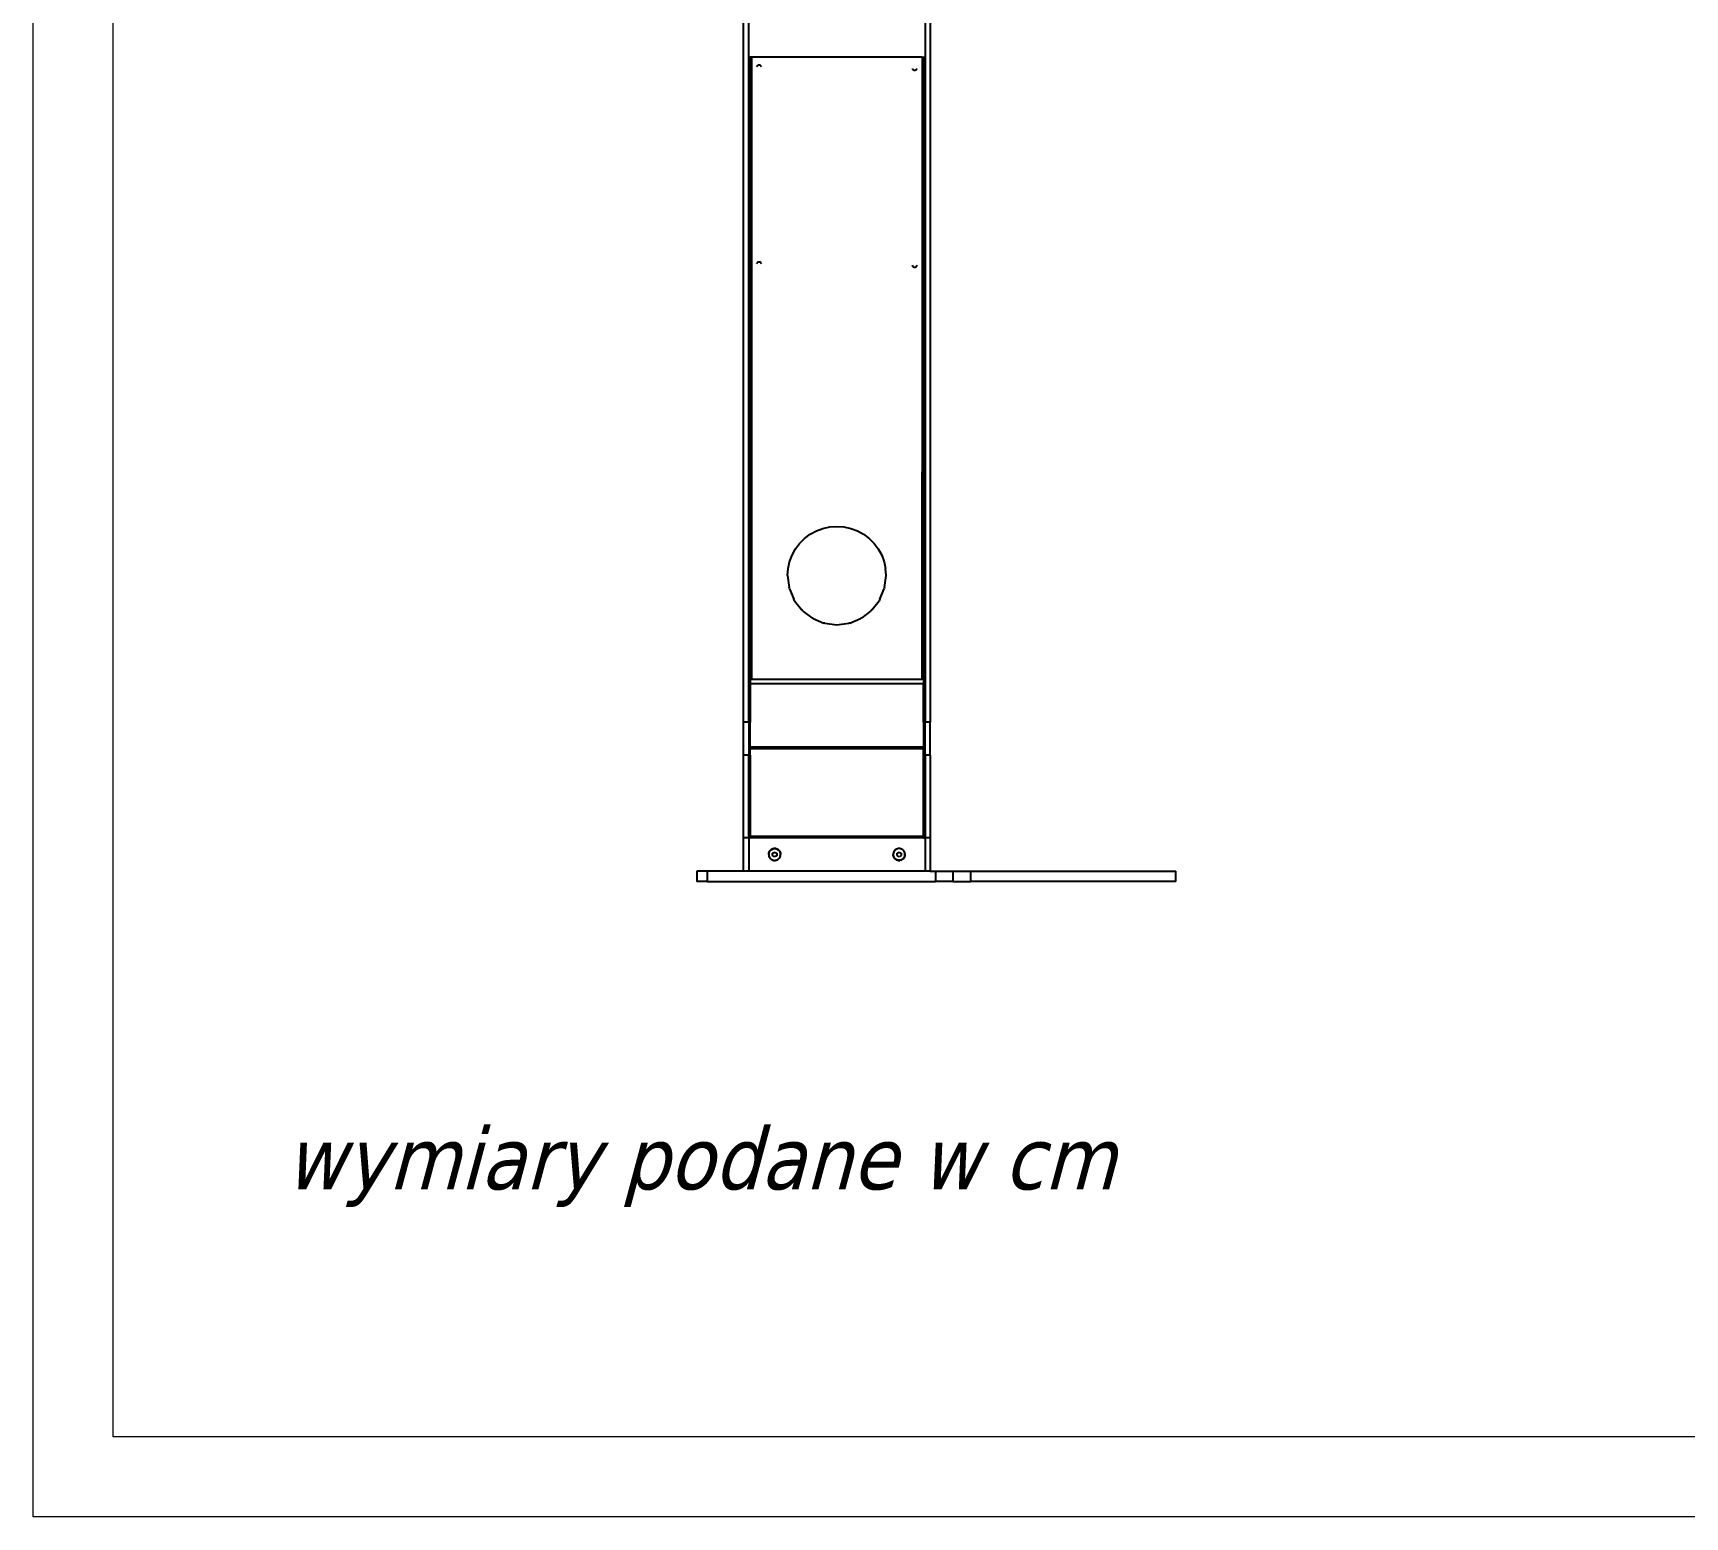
# Model space of a CAD drawing. Header units: millimetres. Extents: x -1533 to 3873, y -634 to 3374.
# Drawn here: x -1533 to 60, y -634 to 798 of the extents above; entities that cross this region are included whole.
import ezdxf

# ---------------------------------------------------------------- set-up
doc = ezdxf.new("R2010")
doc.units = ezdxf.units.MM
doc.header["$MEASUREMENT"] = 0
doc.layers.add('DIMS', color=7, linetype='Continuous')
doc.layers.add('tabelka', color=155, linetype='Continuous')
doc.styles.add('Tahoma', font='tahoma.ttf')

msp = doc.modelspace()

# ---------------------------------------------------------------- linework, layer by layer
for p, q in [((-848.22482, 132.97031), (-848.22482, 1261.73966)), ((-843.22482, 774.293), (-843.22482, 1261.73966)), ((-673.22482, 1261.73961), (-673.22482, 774.293)), ((-668.22482, 1261.73966), (-668.22482, 132.97031)), ((-843.22482, 132.97031), (-843.22482, 774.293)), ((-843.22482, 774.293), (-841.72482, 774.293)), ((-841.72482, 374.293), (-841.72482, 774.293)), ((-840.52483, 774.293), (-841.72482, 774.293)), ((-675.92482, 774.293), (-840.52483, 774.293)), ((-840.52483, 774.293), (-840.52483, 174.293)), ((-835.32796, 765.64463), (-835.62356, 764.99735)), ((-834.86198, 766.18241), (-835.32796, 765.64463)), ((-834.26336, 766.56711), (-834.86198, 766.18241)), ((-833.58061, 766.76755), (-834.26336, 766.56711)), ((-832.86903, 766.76755), (-833.58061, 766.76755)), ((-832.18629, 766.56711), (-832.86903, 766.76755)), ((-831.58767, 766.18241), (-832.18629, 766.56711)), ((-831.12169, 765.64463), (-831.58767, 766.18241)), ((-830.82609, 764.99735), (-831.12169, 765.64463)), ((-675.92482, 774.293), (-675.92482, 374.293)), ((-675.92482, 774.293), (-674.72482, 774.293)), ((-674.72482, 774.293), (-674.72482, 374.293)), ((-674.72482, 774.293), (-673.22482, 774.293)), ((-673.22482, 774.293), (-673.22482, 132.97031)), ((-685.62356, 763.58866), (-685.32796, 762.94138)), ((-685.32796, 762.94138), (-684.86198, 762.4036)), ((-684.86198, 762.4036), (-684.26336, 762.01889)), ((-684.26336, 762.01889), (-683.58061, 761.81846)), ((-683.58061, 761.81846), (-682.86903, 761.81846)), ((-682.86903, 761.81846), (-682.18629, 762.01889)), ((-682.18629, 762.01889), (-681.58767, 762.4036)), ((-681.58767, 762.4036), (-681.12169, 762.94138)), ((-681.12169, 762.94138), (-680.82609, 763.58866)), ((-835.32796, 575.6446), (-835.62356, 574.99735)), ((-834.86198, 576.18238), (-835.32796, 575.6446)), ((-834.26336, 576.56708), (-834.86198, 576.18238)), ((-833.58061, 576.76755), (-834.26336, 576.56708)), ((-832.86903, 576.76755), (-833.58061, 576.76755)), ((-832.18629, 576.56708), (-832.86903, 576.76755)), ((-831.58767, 576.18238), (-832.18629, 576.56708)), ((-831.12169, 575.6446), (-831.58767, 576.18238)), ((-830.82609, 574.99735), (-831.12169, 575.6446)), ((-685.62356, 573.58866), (-685.32796, 572.94141)), ((-681.12169, 572.94141), (-680.82609, 573.58866)), ((-685.32796, 572.94141), (-684.86198, 572.40363)), ((-684.86198, 572.40363), (-684.26336, 572.01893)), ((-684.26336, 572.01893), (-683.58061, 571.81846)), ((-683.58061, 571.81846), (-682.86903, 571.81846)), ((-682.86903, 571.81846), (-682.18629, 572.01893)), ((-682.18629, 572.01893), (-681.58767, 572.40363)), ((-681.58767, 572.40363), (-681.12169, 572.94141)), ((-841.72482, 374.293), (-841.63348, 374.293)), ((-841.72482, 175.41574), (-841.72482, 374.293)), ((-675.92482, 374.293), (-675.46561, 374.293)), ((-675.92482, 175.41647), (-675.92482, 374.293)), ((-675.07629, 374.293), (-674.72482, 374.293)), ((-674.72482, 374.293), (-674.72482, 175.41574)), ((-777.95704, 317.50052), (-771.60712, 319.86892)), ((-771.60712, 319.86892), (-764.98478, 321.30953)), ((-764.98478, 321.30953), (-758.22482, 321.793)), ((-758.22482, 321.793), (-751.46487, 321.30953)), ((-751.46487, 321.30953), (-744.84253, 319.86892)), ((-744.84253, 319.86892), (-738.49261, 317.50052)), ((-798.18436, 299.97344), (-794.12293, 305.39888)), ((-794.12293, 305.39888), (-789.33071, 310.19111)), ((-789.33071, 310.19111), (-783.90526, 314.25255)), ((-783.90526, 314.25255), (-777.95704, 317.50052)), ((-738.49261, 317.50052), (-732.54438, 314.25255)), ((-732.54438, 314.25255), (-727.11894, 310.19111)), ((-727.11894, 310.19111), (-722.32672, 305.39888)), ((-722.32672, 305.39888), (-718.26528, 299.97344)), ((-805.24134, 281.05296), (-803.80074, 287.6753)), ((-803.80074, 287.6753), (-801.43234, 294.02522)), ((-801.43234, 294.02522), (-798.18436, 299.97344)), ((-718.26528, 299.97344), (-715.0173, 294.02522)), ((-715.0173, 294.02522), (-712.64891, 287.6753)), ((-712.64891, 287.6753), (-711.20831, 281.05296)), ((-805.72482, 274.293), (-805.24134, 281.05296)), ((-805.72482, 274.293), (-804.21176, 262.80013)), ((-712.23789, 262.80013), (-710.72482, 274.293)), ((-710.72482, 274.293), (-711.20831, 281.05296)), ((-803.96141, 261.64931), (-804.21176, 262.80013)), ((-803.96141, 261.64931), (-799.74614, 251.47274)), ((-716.70351, 251.47274), (-712.48824, 261.64931)), ((-712.23789, 262.80013), (-712.48824, 261.64931)), ((-798.93602, 249.98912), (-799.74614, 251.47274)), ((-798.93602, 249.98912), (-792.37684, 241.44103)), ((-791.07679, 240.14098), (-792.37684, 241.44103)), ((-791.07679, 240.14098), (-782.5287, 233.5818)), ((-733.92094, 233.5818), (-725.37285, 240.14098)), ((-724.07281, 241.44103), (-725.37285, 240.14098)), ((-724.07281, 241.44103), (-717.51363, 249.98912)), ((-716.70351, 251.47274), (-717.51363, 249.98912)), ((-781.04509, 232.77169), (-782.5287, 233.5818)), ((-781.04509, 232.77169), (-770.86852, 228.55641)), ((-769.7177, 228.30607), (-770.86852, 228.55641)), ((-769.7177, 228.30607), (-758.22482, 226.793)), ((-758.22482, 226.793), (-746.73195, 228.30607)), ((-745.58113, 228.55641), (-746.73195, 228.30607)), ((-745.58113, 228.55641), (-735.40456, 232.77169)), ((-733.92094, 233.5818), (-735.40456, 232.77169)), ((-841.72482, 175.41574), (-841.63348, 175.41579)), ((-841.72482, 175.02977), (-841.72482, 175.41574)), ((-675.92482, 175.41647), (-675.46561, 175.41619)), ((-675.92482, 175.02977), (-675.92482, 175.41647)), ((-675.07629, 175.41595), (-674.72482, 175.41574)), ((-674.72482, 175.41574), (-674.72482, 175.02977)), ((-841.72482, 175.02977), (-841.63348, 175.02977)), ((-841.72482, 174.293), (-841.72482, 175.02977)), ((-841.72482, 174.293), (-841.72482, 170.04083)), ((-840.52483, 174.293), (-841.72482, 174.293)), ((-841.72482, 170.04083), (-841.72482, 132.97031)), ((-674.72482, 170.04083), (-841.72482, 170.04083)), ((-840.52483, 174.293), (-675.92482, 174.293)), ((-675.92482, 175.02977), (-675.46561, 175.02977)), ((-675.92482, 174.293), (-675.92482, 175.02977)), ((-674.72482, 174.293), (-675.92482, 174.293)), ((-675.07629, 175.02977), (-674.72482, 175.02977)), ((-674.72482, 175.02977), (-674.72482, 174.293)), ((-674.72482, 174.293), (-674.72482, 170.04083)), ((-674.72482, 132.97031), (-674.72482, 170.04083)), ((-843.22482, 132.97031), (-848.22482, 132.97031)), ((-848.22482, 101.0134), (-848.22482, 132.97031)), ((-843.22482, 132.97031), (-841.72482, 132.97031)), ((-843.22482, 132.97031), (-843.22482, 101.0134)), ((-841.72482, 109.23696), (-841.72482, 132.97031)), ((-674.72482, 132.97031), (-673.22482, 132.97031)), ((-674.72482, 132.97031), (-674.72482, 109.24773)), ((-668.22482, 132.97031), (-673.22482, 132.97031)), ((-673.22482, 101.0134), (-673.22482, 132.97031)), ((-668.22482, 101.0134), (-668.22482, 132.97031)), ((-843.22482, 101.0134), (-848.22482, 101.0134)), ((-848.22482, 21.293), (-848.22482, 101.0134)), ((-843.22482, 21.293), (-843.22482, 101.0134)), ((-843.22482, 101.0134), (-841.72482, 101.0134)), ((-841.72482, 109.23696), (-674.72482, 109.24773)), ((-841.72482, 109.23696), (-841.72482, 108.07997)), ((-841.72482, 108.07997), (-841.72482, 107.22536)), ((-674.72482, 107.21813), (-841.72482, 107.22536)), ((-841.72482, 101.0134), (-841.72482, 107.22536)), ((-841.72482, 101.0134), (-841.72482, 22.88167)), ((-674.72482, 107.21813), (-674.72482, 109.24773)), ((-674.72482, 101.0134), (-674.72482, 107.21813)), ((-674.72482, 101.0134), (-673.22482, 101.0134)), ((-674.72482, 22.88167), (-674.72482, 101.0134)), ((-673.22482, 101.0134), (-673.22482, 21.293)), ((-668.22482, 101.0134), (-673.22482, 101.0134)), ((-668.22482, 101.0134), (-668.22482, 21.293)), ((-843.22482, 21.293), (-848.22482, 21.293)), ((-848.22482, -10.707), (-848.22482, 21.293)), ((-843.22482, 21.293), (-841.72482, 21.293)), ((-843.22482, 21.293), (-843.22482, -10.707)), ((-841.72482, 22.88167), (-674.72482, 22.88167)), ((-841.72482, 22.88167), (-841.72482, 21.293)), ((-674.72482, 21.293), (-841.72482, 21.293)), ((-674.72482, 21.293), (-674.72482, 22.88167)), ((-674.72482, 21.293), (-673.22482, 21.293)), ((-673.22482, 21.293), (-673.22482, -10.707)), ((-668.22482, 21.293), (-673.22482, 21.293)), ((-668.22482, 21.293), (-668.22482, -10.707)), ((-823.91629, 6.11131), (-823.97482, 5.293)), ((-823.97482, 5.293), (-823.91629, 4.47469)), ((-823.97482, 5.293), (-823.79166, 3.90174)), ((-823.74191, 6.91297), (-823.91629, 6.11131)), ((-823.91629, 4.47469), (-823.79166, 3.90174)), ((-823.8948, 5.3109), (-823.84395, 6.05083)), ((-823.8948, 5.3109), (-823.84862, 4.57067)), ((-823.84862, 4.57067), (-823.70623, 3.8428)), ((-823.84395, 6.05083), (-823.69696, 6.77779)), ((-823.79166, 3.90174), (-823.7789, 3.80479)), ((-823.7789, 3.80479), (-823.76137, 3.76247)), ((-823.76137, 3.76247), (-823.74191, 3.67304)), ((-823.4552, 7.68164), (-823.74191, 6.91297)), ((-823.74191, 3.67304), (-823.4552, 2.90437)), ((-823.74191, 3.67304), (-823.2511, 2.53059)), ((-823.70623, 3.8428), (-823.47004, 3.13974)), ((-823.69696, 6.77779), (-823.45634, 7.47935)), ((-823.47004, 3.13974), (-823.14411, 2.47352)), ((-823.45634, 7.47935), (-823.12621, 8.14349)), ((-823.06203, 8.40169), (-823.4552, 7.68164)), ((-823.4552, 2.90437), (-823.2511, 2.53059)), ((-823.2511, 2.53059), (-823.20447, 2.418)), ((-823.20447, 2.418), (-823.15301, 2.35094)), ((-823.15301, 2.35094), (-823.06203, 2.18432)), ((-823.14411, 2.47352), (-822.73401, 1.85554)), ((-823.12621, 8.14349), (-822.71222, 8.75887)), ((-822.57039, 9.05845), (-823.06203, 8.40169)), ((-823.06203, 2.18432), (-822.57039, 1.52755)), ((-822.73401, 1.85554), (-822.24676, 1.29639)), ((-822.71222, 8.75887), (-822.22144, 9.31494)), ((-821.99027, 9.63856), (-822.57039, 9.05845)), ((-822.24676, 1.29639), (-821.69069, 0.80561)), ((-822.22144, 9.31494), (-821.66228, 9.80219)), ((-821.33351, 10.13021), (-821.99027, 9.63856)), ((-821.99027, 0.94744), (-821.33351, 0.4558)), ((-821.69069, 0.80561), (-821.07531, 0.39161)), ((-821.66228, 9.80219), (-821.04431, 10.21229)), ((-820.61346, 10.52339), (-821.33351, 10.13021)), ((-821.07531, 0.39161), (-820.41117, 0.06148)), ((-821.04431, 10.21229), (-820.37809, 10.53822)), ((-819.84479, 10.81009), (-820.61346, 10.52339)), ((-820.61346, 0.06262), (-819.84479, -0.22408)), ((-820.41117, 0.06148), (-819.70961, -0.17914)), ((-820.37809, 10.53822), (-819.67503, 10.77441)), ((-820.22846, 4.14462), (-820.22117, 6.45401)), ((-818.23211, 2.98361), (-820.22846, 4.14462)), ((-820.22117, 6.45401), (-818.21753, 7.60239)), ((-819.04314, 10.98448), (-819.84479, 10.81009)), ((-819.67503, 10.77441), (-818.94716, 10.9168)), ((-818.22482, 11.043), (-819.04314, 10.98448)), ((-818.94716, 10.9168), (-818.20692, 10.96298)), ((-816.22848, 4.13199), (-818.23211, 2.98361)), ((-817.40651, 10.98448), (-818.22482, 11.043)), ((-818.21753, 7.60239), (-816.22119, 6.44138)), ((-818.20692, 10.96298), (-817.467, 10.91213)), ((-817.467, 10.91213), (-816.74004, 10.76514)), ((-816.60486, 10.81009), (-817.40651, 10.98448)), ((-816.77462, -0.1884), (-816.07156, 0.04778)), ((-816.74004, 10.76514), (-816.03848, 10.52452)), ((-815.83618, 10.52339), (-816.60486, 10.81009)), ((-816.60486, -0.22408), (-815.83618, 0.06262)), ((-816.22119, 6.44138), (-816.22848, 4.13199)), ((-816.07156, 0.04778), (-815.40534, 0.37371)), ((-816.03848, 10.52452), (-815.37434, 10.19439)), ((-815.11614, 10.13021), (-815.83618, 10.52339)), ((-815.40534, 0.37371), (-814.78736, 0.78382)), ((-815.37434, 10.19439), (-814.75896, 9.7804)), ((-814.45938, 9.63856), (-815.11614, 10.13021)), ((-815.11614, 0.4558), (-814.45938, 0.94744)), ((-814.78736, 0.78382), (-814.22821, 1.27107)), ((-814.75896, 9.7804), (-814.20289, 9.28962)), ((-813.87926, 9.05845), (-814.45938, 9.63856)), ((-814.22821, 1.27107), (-813.73743, 1.82714)), ((-814.20289, 9.28962), (-813.71564, 8.73046)), ((-813.38762, 8.40169), (-813.87926, 9.05845)), ((-813.87926, 1.52755), (-813.38762, 2.18432)), ((-813.73743, 1.82714), (-813.32343, 2.44252)), ((-813.71564, 8.73046), (-813.30553, 8.11249)), ((-812.99445, 7.68164), (-813.38762, 8.40169)), ((-813.38762, 2.18432), (-812.99445, 2.90437)), ((-813.32343, 2.44252), (-812.9933, 3.10666)), ((-813.30553, 8.11249), (-812.9796, 7.44627)), ((-812.70773, 6.91297), (-812.99445, 7.68164)), ((-812.99445, 2.90437), (-812.70773, 3.67304)), ((-812.9933, 3.10666), (-812.75268, 3.80822)), ((-812.9796, 7.44627), (-812.74342, 6.74321)), ((-812.75268, 3.80822), (-812.6057, 4.53518)), ((-812.74342, 6.74321), (-812.60102, 6.01534)), ((-812.53336, 6.11131), (-812.70773, 6.91297)), ((-812.70773, 3.67304), (-812.53336, 4.47469)), ((-812.6057, 4.53518), (-812.55485, 5.2751)), ((-812.60102, 6.01534), (-812.55485, 5.2751)), ((-812.47482, 5.293), (-812.53336, 6.11131)), ((-812.53336, 4.47469), (-812.47482, 5.293)), ((-703.9163, 6.11131), (-703.97482, 5.293)), ((-703.97482, 5.293), (-703.9163, 4.47469)), ((-703.97482, 5.293), (-703.79166, 3.90177)), ((-703.74191, 6.91297), (-703.9163, 6.11131)), ((-703.9163, 4.47469), (-703.79166, 3.90177)), ((-703.84668, 6.03035), (-703.89482, 5.29025)), ((-703.84596, 4.55019), (-703.89482, 5.29025)), ((-703.70234, 6.75784), (-703.84668, 6.03035)), ((-703.70091, 3.82284), (-703.84596, 4.55019)), ((-703.79166, 3.90177), (-703.7789, 3.80479)), ((-703.7789, 3.80479), (-703.76136, 3.76245)), ((-703.76136, 3.76245), (-703.74191, 3.67304)), ((-703.45521, 7.68164), (-703.74191, 6.91297)), ((-703.74191, 3.67304), (-703.45521, 2.90437)), ((-703.74191, 3.67304), (-703.25109, 2.53055)), ((-703.46428, 7.46027), (-703.70234, 6.75784)), ((-703.46216, 3.12064), (-703.70091, 3.82284)), ((-703.13657, 8.12562), (-703.46428, 7.46027)), ((-703.13381, 2.45562), (-703.46216, 3.12064)), ((-703.06203, 8.40169), (-703.45521, 7.68164)), ((-703.45521, 2.90437), (-703.25109, 2.53055)), ((-703.25109, 2.53055), (-703.20447, 2.418)), ((-703.20447, 2.418), (-703.15302, 2.35096)), ((-703.15302, 2.35096), (-702.35901, 1.31618)), ((-703.15302, 2.35096), (-703.06203, 2.18432)), ((-702.72481, 8.74249), (-703.13657, 8.12562)), ((-702.72146, 1.83914), (-703.13381, 2.45562)), ((-702.57038, 9.05845), (-703.06203, 8.40169)), ((-703.06203, 2.18432), (-702.57038, 1.52755)), ((-702.23607, 9.30035), (-702.72481, 8.74249)), ((-702.23217, 1.28176), (-702.72146, 1.83914)), ((-701.99027, 9.63856), (-702.57038, 9.05845)), ((-702.57038, 1.52755), (-702.35901, 1.31618)), ((-702.35901, 1.31618), (-702.29069, 1.22714)), ((-702.29069, 1.22714), (-702.20164, 1.15881)), ((-701.67869, 9.78964), (-702.23607, 9.30035)), ((-701.67431, 0.79301), (-702.23217, 1.28176)), ((-702.20164, 1.15881), (-701.99027, 0.94744)), ((-701.33351, 10.13021), (-701.99027, 9.63856)), ((-701.99027, 0.94744), (-701.33351, 0.4558)), ((-701.06221, 10.20199), (-701.67869, 9.78964)), ((-701.05744, 0.38126), (-701.67431, 0.79301)), ((-700.61346, 10.52339), (-701.33351, 10.13021)), ((-700.39719, 10.53034), (-701.06221, 10.20199)), ((-700.39209, 0.05355), (-701.05744, 0.38126)), ((-700.96055, 0.25215), (-700.61346, 0.06262)), ((-700.96055, 0.25215), (-699.84479, -0.22408)), ((-699.84479, 10.81009), (-700.61346, 10.52339)), ((-700.61346, 0.06262), (-699.84479, -0.22408)), ((-699.69499, 10.76909), (-700.39719, 10.53034)), ((-699.68966, -0.18451), (-700.39209, 0.05355)), ((-700.22538, 6.44673), (-698.22595, 7.6024)), ((-700.22426, 4.13733), (-700.22538, 6.44673)), ((-698.2237, 2.9836), (-700.22426, 4.13733)), ((-699.04313, 10.98448), (-699.84479, 10.81009)), ((-698.96764, 10.91414), (-699.69499, 10.76909)), ((-698.22482, 11.043), (-699.04313, 10.98448)), ((-698.22758, 10.963), (-698.96764, 10.91414)), ((-697.48747, 10.91486), (-698.22758, 10.963)), ((-698.22595, 7.6024), (-696.22539, 6.44868)), ((-697.40651, 10.98448), (-698.22482, 11.043)), ((-696.22426, 4.13928), (-698.2237, 2.9836)), ((-696.75998, 10.77052), (-697.48747, 10.91486)), ((-696.60486, 10.81009), (-697.40651, 10.98448)), ((-696.05756, 10.53246), (-696.75998, 10.77052)), ((-696.05246, 0.05566), (-696.75466, -0.18308)), ((-695.83619, 10.52339), (-696.60486, 10.81009)), ((-696.60486, -0.22408), (-695.83619, 0.06262)), ((-696.22539, 6.44868), (-696.22426, 4.13928)), ((-695.39221, 10.20475), (-696.05756, 10.53246)), ((-695.38744, 0.38402), (-696.05246, 0.05566)), ((-695.11614, 10.13021), (-695.83619, 10.52339)), ((-694.77533, 9.79299), (-695.39221, 10.20475)), ((-694.77096, 0.79637), (-695.38744, 0.38402)), ((-694.45937, 9.63856), (-695.11614, 10.13021)), ((-695.11614, 0.4558), (-694.45937, 0.94744)), ((-694.21748, 9.30425), (-694.77533, 9.79299)), ((-694.21358, 1.28566), (-694.77096, 0.79637)), ((-693.87926, 9.05845), (-694.45937, 9.63856)), ((-694.45937, 0.94744), (-694.248, 1.15881)), ((-694.248, 1.15881), (-694.15896, 1.22714)), ((-693.72819, 8.74687), (-694.21748, 9.30425)), ((-693.72483, 1.84351), (-694.21358, 1.28566)), ((-694.15896, 1.22714), (-694.09063, 1.31618)), ((-694.09063, 1.31618), (-693.29662, 2.35096)), ((-694.09063, 1.31618), (-693.87926, 1.52755)), ((-693.38762, 8.40169), (-693.87926, 9.05845)), ((-693.87926, 1.52755), (-693.38762, 2.18432)), ((-693.31584, 8.13039), (-693.72819, 8.74687)), ((-693.31308, 2.46039), (-693.72483, 1.84351)), ((-692.99444, 7.68164), (-693.38762, 8.40169)), ((-693.38762, 2.18432), (-693.29662, 2.35096)), ((-692.98748, 7.46537), (-693.31584, 8.13039)), ((-692.98537, 3.12574), (-693.31308, 2.46039)), ((-693.29662, 2.35096), (-693.24518, 2.418)), ((-693.19856, 2.53055), (-692.70774, 3.67304)), ((-693.19856, 2.53055), (-692.99444, 2.90437)), ((-692.70774, 6.91297), (-692.99444, 7.68164)), ((-692.99444, 2.90437), (-692.70774, 3.67304)), ((-692.74874, 6.76317), (-692.98748, 7.46537)), ((-692.74731, 3.82816), (-692.98537, 3.12574)), ((-692.60369, 6.03582), (-692.74874, 6.76317)), ((-692.60297, 4.55565), (-692.74731, 3.82816)), ((-692.53335, 6.11131), (-692.70774, 6.91297)), ((-692.70774, 3.67304), (-692.6511, 3.9334)), ((-692.6511, 3.9334), (-692.47482, 5.293)), ((-692.6511, 3.9334), (-692.53335, 4.47469)), ((-692.55482, 5.29576), (-692.60369, 6.03582)), ((-692.55482, 5.29576), (-692.60297, 4.55565)), ((-692.47482, 5.293), (-692.53335, 6.11131)), ((-692.53335, 4.47469), (-692.47482, 5.293)), ((-883.22482, -10.707), (-893.22482, -10.707)), ((-893.22482, -10.707), (-893.22482, -20.707)), ((-848.22482, -10.707), (-883.22482, -10.707)), ((-883.22482, -10.707), (-883.22482, -20.707)), ((-843.22482, -10.707), (-848.22482, -10.707)), ((-673.22482, -10.707), (-843.22482, -10.707)), ((-819.75538, -0.24353), (-819.71303, -0.26107)), ((-819.70961, -0.17914), (-818.98265, -0.32612)), ((-819.61607, -0.27384), (-818.22482, -0.457)), ((-819.61607, -0.27384), (-819.04314, -0.39847)), ((-819.04314, -0.39847), (-818.22482, -0.457)), ((-818.98265, -0.32612), (-818.24272, -0.37697)), ((-818.24272, -0.37697), (-817.50249, -0.3308)), ((-818.22482, -0.457), (-817.40651, -0.39847)), ((-817.50249, -0.3308), (-816.77462, -0.1884)), ((-698.96217, -0.32885), (-699.68966, -0.18451)), ((-699.04313, -0.39847), (-698.22482, -0.457)), ((-698.22207, -0.377), (-698.96217, -0.32885)), ((-698.22482, -0.457), (-697.40651, -0.39847)), ((-697.48201, -0.32813), (-698.22207, -0.377)), ((-696.75466, -0.18308), (-697.48201, -0.32813)), ((-668.22482, -10.707), (-673.22482, -10.707)), ((-668.22482, -10.707), (-663.26141, -10.707)), ((-663.26141, -10.707), (-663.26141, -20.707)), ((-663.26141, -10.707), (-646.26811, -10.707)), ((-646.26811, -10.707), (-646.26811, -20.707)), ((-646.26811, -10.707), (-629.01344, -10.707)), ((-629.01344, -20.707), (-629.01344, -10.707)), ((-629.01344, -10.707), (-431.27003, -10.707)), ((-431.27003, -20.707), (-431.27003, -10.707)), ((-883.22482, -20.707), (-893.22482, -20.707)), ((-883.22482, -20.707), (-663.26141, -20.707)), ((-646.26811, -20.707), (-663.26141, -20.707)), ((-646.26811, -20.707), (-629.01344, -20.707)), ((-431.27003, -20.707), (-629.01344, -20.707))]:
    msp.add_line(p, q)
at = {"layer": 'tabelka', "lineweight": 5}
for points in [[(-1533.38473, 3373.87776), (3872.98413, 3373.87776), (3872.98413, -633.77629), (-1533.38473, -633.77629)], [(-1455.98473, 3296.47776), (3795.58413, 3296.47776), (3795.58413, -556.37629), (-1455.98473, -556.37629)]]:
    msp.add_lwpolyline(points, close=True, dxfattribs=at)

# ---------------------------------------------------------------- texts
at = {"layer": 'DIMS', "color": 0, "insert": (-1290.60859, -257.67342), "char_height": 60, "attachment_point": 1, "style": 'Tahoma'}
msp.add_mtext_dynamic_manual_height_columns('{\\fTahoma|b0|i1|c238|p34;wymiary podane w cm}', width=2491.0173298, gutter_width=1, heights=[0], dxfattribs=at)

doc.saveas('drawing.dxf')
